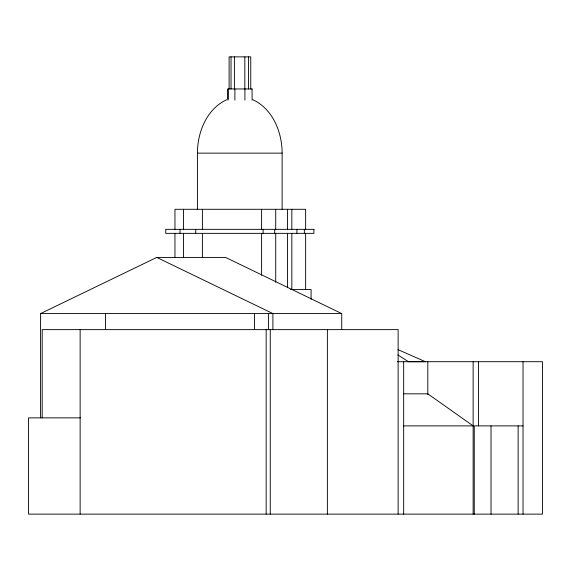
<?xml version="1.0" encoding="UTF-8"?>
<svg xmlns="http://www.w3.org/2000/svg" width="571" height="571" viewBox="0 0 571 571"><rect width="100%" height="100%" fill="white"/><g stroke="black" fill="none" stroke-linecap="round" stroke-linejoin="round"><path stroke-width="0.86" d="M197.416 209.293L197.416 153.135C197.48 132.172 206.688 108.997 226.673 99.725M408.079 361.707L425.409 361.707L397.973 349.616M40.584 417.865L40.584 313.579L156.747 257.421L225.574 257.421L341.736 313.579L341.736 329.624M252.125 88.955L227.9 88.955L227.9 100.132M197.416 153.135L282.131 153.135L282.131 209.293M290.632 289.511L311.088 289.511L311.088 299.318M40.584 313.579L341.736 313.579M397.437 361.707L542.45 361.707L542.45 514.128L28.55 514.128L28.55 417.865L80.425 417.865M403.84 393.826L427.815 393.84L473.138 425.88M403.212 425.887L473.138 425.887M523.036 425.887L474.258 425.887L474.258 514.128M156.747 257.421L272.902 313.579L272.902 329.624M252.853 99.725C272.845 108.99 282.067 132.165 282.131 153.135M397.823 354.912L408.151 361.514M523.036 361.707L523.036 514.128M518.14 425.887L518.14 514.128M491.024 425.887L491.024 514.128M478.512 361.707L478.512 425.887M473.138 361.707L473.138 514.128M427.815 361.707L427.815 394.689M403.668 361.707L403.668 514.128M398.13 514.128L398.13 329.624L42.19 329.624L42.19 417.865M327.376 329.624L327.376 514.128M305.635 229.792L305.635 209.293L174.954 209.293L174.954 229.792M305.635 233.353L305.635 289.511M304.35 229.342L304.35 233.353M296.891 229.342L296.891 233.353M291.838 209.293L291.838 229.792M291.838 233.353L291.838 289.511M287.506 209.293L287.506 229.792M287.506 233.353L287.506 287.727M275.714 209.293L275.714 229.792M275.714 233.353L275.714 282.381M274.672 229.342L274.672 233.353M270.261 329.624L270.261 514.128M268.413 313.579L268.413 329.624M266.165 329.624L266.165 514.128M263.117 229.342L263.117 233.353M261.597 209.293L261.597 229.792M261.597 233.353L261.597 275.251M254.538 313.579L254.538 329.624M252.047 88.955L252.125 100.132M250.762 88.955L250.762 56.872L229.107 56.872L229.107 88.955M248.435 56.872L248.435 88.955M244.909 88.955L244.909 100.132M244.831 56.872L244.831 88.955M234.881 88.955L234.881 100.132M234.395 56.872L234.395 88.955M231.027 56.872L231.027 88.955M228.065 88.955L228.065 99.268M202.391 209.293L202.391 229.792M202.391 233.353L202.391 257.421M195.732 229.342L195.732 233.353M183.455 209.293L183.455 229.792M183.455 233.353L183.455 257.421M180.008 229.342L180.008 233.353M174.954 233.353L174.954 257.421M105.564 313.579L105.564 329.624M80.133 329.624L80.133 514.128M313.9 229.342L165.726 229.342L165.726 233.353L313.9 233.353L313.9 229.342"/></g></svg>
